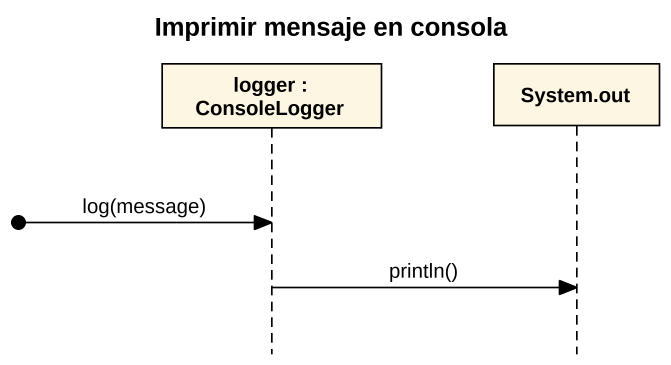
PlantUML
@startuml
title Imprimir mensaje en consola
hide footbox
participant "logger : ConsoleLogger" as logger
participant "System.out" as System_out

[o-> logger : log(message)
logger -> System_out : println()
@enduml
